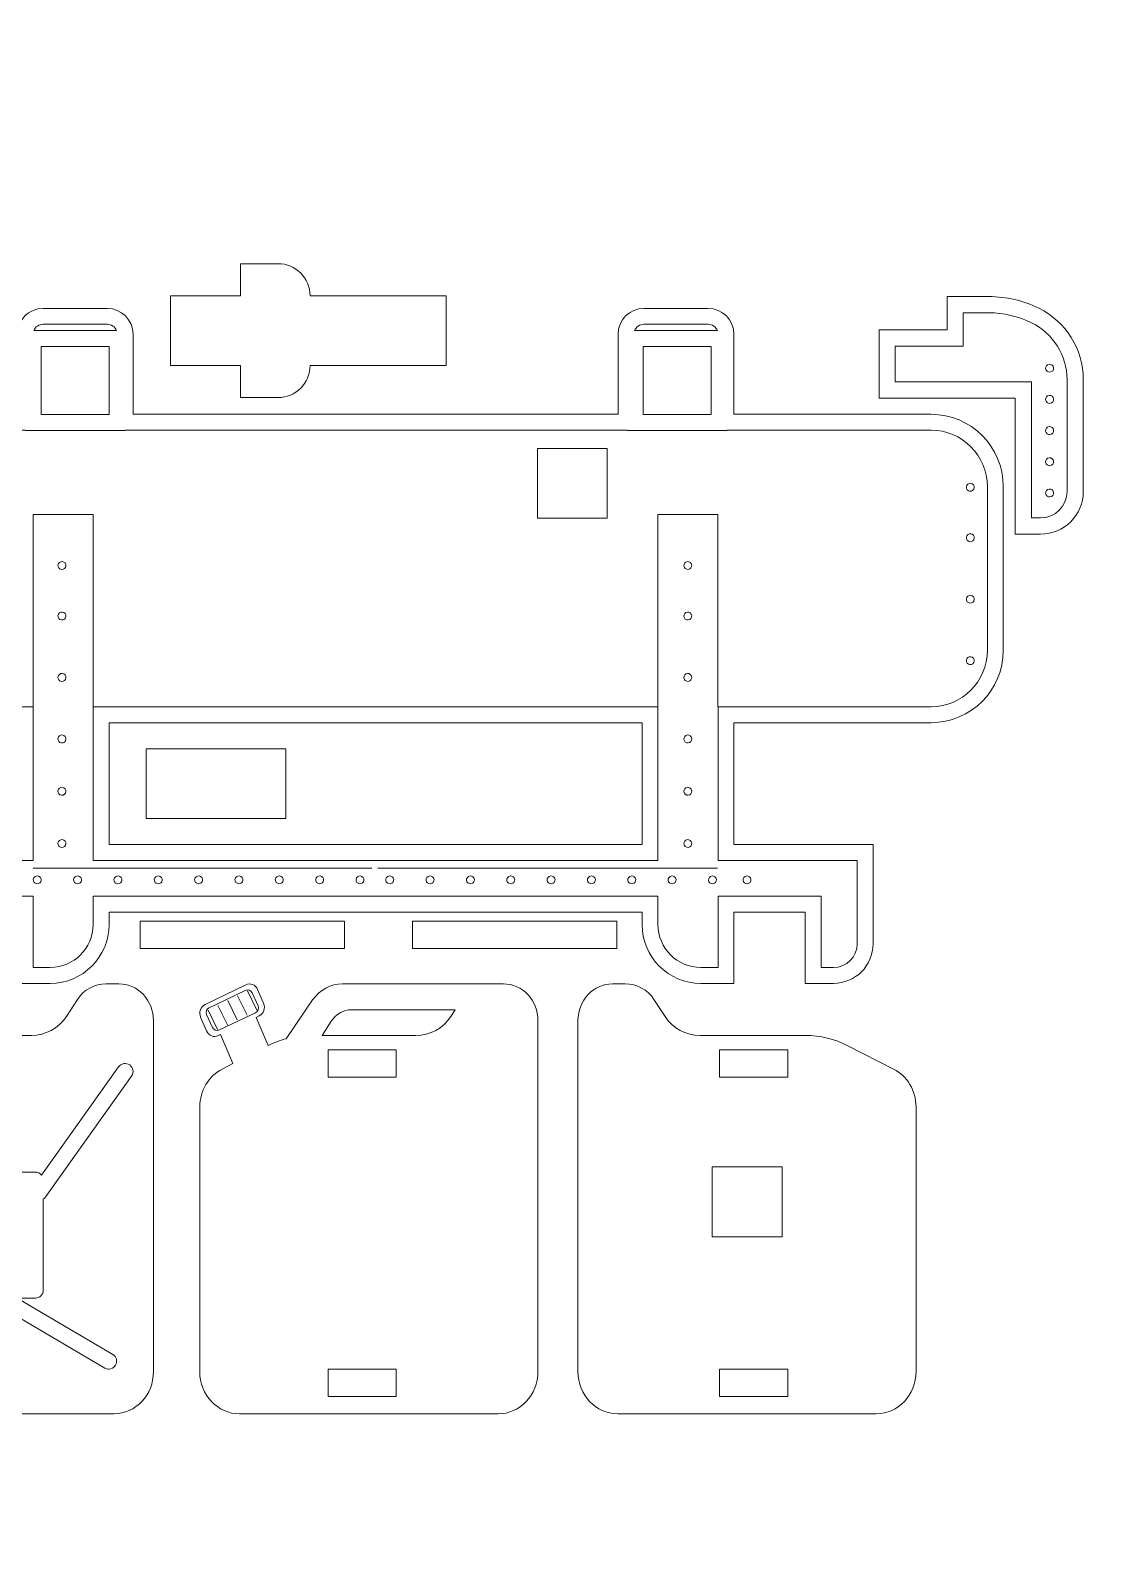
# Model space of a CAD drawing. Header units: centimetres. Extents: x -162 to 162, y -134 to 134.
# Drawn here: x 98.16 to 110.32, y -69.36 to -52.44 of the extents above; entities that cross this region are included whole.
import ezdxf

# ---------------------------------------------------------------- set-up
doc = ezdxf.new("R2010")
doc.units = ezdxf.units.CM
doc.header["$MEASUREMENT"] = 0
doc.layers.add('Capa 1', color=7, linetype='Continuous')
doc.layers.add('GUIDE', color=7, linetype='Continuous')

msp = doc.modelspace()

# ---------------------------------------------------------------- linework, layer by layer
at = {"layer": 'Capa 1', "lineweight": 9}
for points, knots in [([(102.06332, -55.41422), (102.06332, -55.41422), (102.04867, -55.41422), (102.04867, -55.41422), (102.04867, -55.41422), (101.29436, -55.41422), (101.29436, -55.41422), (101.29436, -55.21571), (101.13344, -55.05479), (100.93494, -55.05479), (100.93494, -55.05479), (100.51408, -55.05479), (100.51408, -55.05479), (100.51408, -55.05479), (100.51408, -55.41422), (100.51408, -55.41422), (100.51408, -55.41422), (99.73379, -55.41422), (99.73379, -55.41422), (99.73379, -55.41422), (99.73379, -56.1945), (99.73379, -56.1945), (99.73379, -56.1945), (100.51408, -56.1945), (100.51408, -56.1945), (100.51408, -56.1945), (100.51408, -56.55393), (100.51408, -56.55393), (100.51408, -56.55393), (100.93494, -56.55393), (100.93494, -56.55393), (101.13344, -56.55393), (101.29436, -56.39301), (101.29436, -56.1945), (101.29436, -56.1945), (102.04867, -56.1945), (102.04867, -56.1945), (102.04867, -56.1945), (102.06332, -56.1945), (102.06332, -56.1945), (102.06332, -56.1945), (102.81763, -56.1945), (102.81763, -56.1945), (102.81763, -56.1945), (102.81763, -55.41422), (102.81763, -55.41422), (102.81763, -55.41422), (102.06332, -55.41422), (102.06332, -55.41422)], [0, 0, 0, 0, 0.0625, 0.0625, 0.0625, 0.125, 0.125, 0.125, 0.1875, 0.1875, 0.1875, 0.25, 0.25, 0.25, 0.3125, 0.3125, 0.3125, 0.375, 0.375, 0.375, 0.4375, 0.4375, 0.4375, 0.5, 0.5, 0.5, 0.5625, 0.5625, 0.5625, 0.625, 0.625, 0.625, 0.6875, 0.6875, 0.6875, 0.75, 0.75, 0.75, 0.8125, 0.8125, 0.8125, 0.875, 0.875, 0.875, 0.9375, 0.9375, 0.9375, 1, 1, 1, 1]), ([(108.88887, -55.42339), (108.88887, -55.42339), (108.4208, -55.42339), (108.4208, -55.42339), (108.4208, -55.42339), (108.4208, -55.79682), (108.4208, -55.79682), (108.4208, -55.79682), (107.65915, -55.79682), (107.65915, -55.79682), (107.65915, -55.79682), (107.65915, -56.55847), (107.65915, -56.55847), (107.65915, -56.55847), (108.4208, -56.55847), (108.4208, -56.55847), (108.4208, -56.55847), (109.18245, -56.55847), (109.18245, -56.55847), (109.18245, -56.55847), (109.18245, -57.32012), (109.18245, -57.32012), (109.18245, -57.32012), (109.18245, -58.08176), (109.18245, -58.08176), (109.18245, -58.08176), (109.46699, -58.08176), (109.46699, -58.08176), (109.73049, -58.08176), (109.9441, -57.86816), (109.9441, -57.60465), (109.9441, -57.60465), (109.9441, -57.32012), (109.9441, -57.32012), (109.9441, -57.32012), (109.9441, -56.55847), (109.9441, -56.55847), (109.9441, -56.55847), (109.9441, -56.35151), (109.9441, -56.35151), (109.9441, -56.012), (109.75089, -55.70209), (109.44605, -55.55264), (109.44605, -55.55264), (109.44605, -55.55264), (109.44605, -55.55264), (109.27262, -55.4676), (109.08202, -55.42339), (108.88887, -55.42339)], [0, 0, 0, 0, 0.0625, 0.0625, 0.0625, 0.125, 0.125, 0.125, 0.1875, 0.1875, 0.1875, 0.25, 0.25, 0.25, 0.3125, 0.3125, 0.3125, 0.375, 0.375, 0.375, 0.4375, 0.4375, 0.4375, 0.5, 0.5, 0.5, 0.5625, 0.5625, 0.5625, 0.625, 0.625, 0.625, 0.6875, 0.6875, 0.6875, 0.75, 0.75, 0.75, 0.8125, 0.8125, 0.8125, 0.875, 0.875, 0.875, 0.9375, 0.9375, 0.9375, 1, 1, 1, 1]), ([(109.0495, -59.38241), (109.0495, -59.38241), (109.0495, -57.54877), (109.0495, -57.54877), (109.0495, -57.10223), (108.68751, -56.74024), (108.24097, -56.74024), (108.24097, -56.74024), (106.03606, -56.74024), (106.03606, -56.74024), (106.03606, -56.74024), (106.03606, -55.84506), (106.03606, -55.84506), (106.03606, -55.68474), (105.90609, -55.55476), (105.74576, -55.55476), (105.74576, -55.55476), (105.02979, -55.55476), (105.02979, -55.55476), (104.86945, -55.55476), (104.73947, -55.68475), (104.73947, -55.84509), (104.73947, -55.84509), (104.73947, -56.74024), (104.73947, -56.74024), (104.73947, -56.74024), (99.31385, -56.74024), (99.31385, -56.74024), (99.31385, -56.74024), (99.31385, -55.84506), (99.31385, -55.84506), (99.31385, -55.68474), (99.18388, -55.55476), (99.02355, -55.55476), (99.02355, -55.55476), (98.30758, -55.55476), (98.30758, -55.55476), (98.14808, -55.55476), (98.01816, -55.68467), (98.01816, -55.84506), (98.01816, -55.84506), (98.01816, -56.74024), (98.01816, -56.74024), (98.01816, -56.74024), (95.76396, -56.74024), (95.76396, -56.74024), (95.31743, -56.74024), (94.95544, -57.10223), (94.95544, -57.54877), (94.95544, -57.54877), (94.95544, -59.38241), (94.95544, -59.38241), (94.95544, -59.82894), (95.31743, -60.19093), (95.76396, -60.19093), (95.76396, -60.19093), (98.01816, -60.19093), (98.01816, -60.19093), (98.01816, -60.19093), (98.01816, -61.55383), (98.01816, -61.55383), (98.01816, -61.55383), (96.46171, -61.55383), (96.46171, -61.55383), (96.46171, -61.55383), (96.46171, -62.66592), (96.46171, -62.66592), (96.46171, -62.91035), (96.65985, -63.1085), (96.90428, -63.1085), (96.90428, -63.1085), (97.21977, -63.1085), (97.21977, -63.1085), (97.21977, -63.1085), (97.21977, -62.31189), (97.21977, -62.31189), (97.21977, -62.31189), (98.01816, -62.31189), (98.01816, -62.31189), (98.01816, -62.31189), (98.01816, -63.1085), (98.01816, -63.1085), (98.01816, -63.1085), (98.38708, -63.1085), (98.38708, -63.1085), (98.75046, -63.1085), (99.04504, -62.81392), (99.04504, -62.45055), (99.04504, -62.45055), (99.04504, -62.31189), (99.04504, -62.31189), (99.04504, -62.31189), (105.00829, -62.31189), (105.00829, -62.31189), (105.00829, -62.31189), (105.00829, -62.45055), (105.00829, -62.45055), (105.00829, -62.81392), (105.30286, -63.1085), (105.66624, -63.1085), (105.66624, -63.1085), (106.03606, -63.1085), (106.03606, -63.1085), (106.03606, -63.1085), (106.03606, -62.31189), (106.03606, -62.31189), (106.03606, -62.31189), (106.83355, -62.31189), (106.83355, -62.31189), (106.83355, -62.31189), (106.83355, -63.1085), (106.83355, -63.1085), (106.83355, -63.1085), (107.14994, -63.1085), (107.14994, -63.1085), (107.39437, -63.1085), (107.59251, -62.91035), (107.59251, -62.66592), (107.59251, -62.66592), (107.59251, -61.55383), (107.59251, -61.55383), (107.59251, -61.55383), (106.03606, -61.55383), (106.03606, -61.55383), (106.03606, -61.55383), (106.03606, -60.19093), (106.03606, -60.19093), (106.03606, -60.19093), (108.24097, -60.19093), (108.24097, -60.19093), (108.68751, -60.19093), (109.0495, -59.82894), (109.0495, -59.38241)], [0, 0, 0, 0, 0.02272727, 0.02272727, 0.02272727, 0.04545455, 0.04545455, 0.04545455, 0.06818182, 0.06818182, 0.06818182, 0.09090909, 0.09090909, 0.09090909, 0.11363636, 0.11363636, 0.11363636, 0.13636364, 0.13636364, 0.13636364, 0.15909091, 0.15909091, 0.15909091, 0.18181818, 0.18181818, 0.18181818, 0.20454545, 0.20454545, 0.20454545, 0.22727273, 0.22727273, 0.22727273, 0.25, 0.25, 0.25, 0.27272727, 0.27272727, 0.27272727, 0.29545455, 0.29545455, 0.29545455, 0.31818182, 0.31818182, 0.31818182, 0.34090909, 0.34090909, 0.34090909, 0.36363636, 0.36363636, 0.36363636, 0.38636364, 0.38636364, 0.38636364, 0.40909091, 0.40909091, 0.40909091, 0.43181818, 0.43181818, 0.43181818, 0.45454545, 0.45454545, 0.45454545, 0.47727273, 0.47727273, 0.47727273, 0.5, 0.5, 0.5, 0.52272727, 0.52272727, 0.52272727, 0.54545455, 0.54545455, 0.54545455, 0.56818182, 0.56818182, 0.56818182, 0.59090909, 0.59090909, 0.59090909, 0.61363636, 0.61363636, 0.61363636, 0.63636364, 0.63636364, 0.63636364, 0.65909091, 0.65909091, 0.65909091, 0.68181818, 0.68181818, 0.68181818, 0.70454545, 0.70454545, 0.70454545, 0.72727273, 0.72727273, 0.72727273, 0.75, 0.75, 0.75, 0.77272727, 0.77272727, 0.77272727, 0.79545455, 0.79545455, 0.79545455, 0.81818182, 0.81818182, 0.81818182, 0.84090909, 0.84090909, 0.84090909, 0.86363636, 0.86363636, 0.86363636, 0.88636364, 0.88636364, 0.88636364, 0.90909091, 0.90909091, 0.90909091, 0.93181818, 0.93181818, 0.93181818, 0.95454545, 0.95454545, 0.95454545, 0.97727273, 0.97727273, 0.97727273, 1, 1, 1, 1]), ([(99.04683, -56.74383), (99.04683, -56.74383), (98.28518, -56.74383), (98.28518, -56.74383), (98.28518, -56.74383), (98.28518, -55.98218), (98.28518, -55.98218), (98.28518, -55.98218), (99.04683, -55.98218), (99.04683, -55.98218), (99.04683, -55.98218), (99.04683, -56.74383), (99.04683, -56.74383)], [0, 0, 0, 0, 0.25, 0.25, 0.25, 0.5, 0.5, 0.5, 0.75, 0.75, 0.75, 1, 1, 1, 1]), ([(105.78248, -56.74383), (105.78248, -56.74383), (105.02083, -56.74383), (105.02083, -56.74383), (105.02083, -56.74383), (105.02083, -55.98218), (105.02083, -55.98218), (105.02083, -55.98218), (105.78248, -55.98218), (105.78248, -55.98218), (105.78248, -55.98218), (105.78248, -56.74383), (105.78248, -56.74383)], [0, 0, 0, 0, 0.25, 0.25, 0.25, 0.5, 0.5, 0.5, 0.75, 0.75, 0.75, 1, 1, 1, 1]), ([(104.619, -57.90186), (104.619, -57.90186), (103.83871, -57.90186), (103.83871, -57.90186), (103.83871, -57.90186), (103.83871, -57.12159), (103.83871, -57.12159), (103.83871, -57.12159), (104.619, -57.12159), (104.619, -57.12159), (104.619, -57.12159), (104.619, -57.90186), (104.619, -57.90186)], [0, 0, 0, 0, 0.25, 0.25, 0.25, 0.5, 0.5, 0.5, 0.75, 0.75, 0.75, 1, 1, 1, 1]), ([(105.00829, -61.55383), (105.00829, -61.55383), (99.04504, -61.55383), (99.04504, -61.55383), (99.04504, -61.55383), (99.04504, -60.19093), (99.04504, -60.19093), (99.04504, -60.19093), (105.00829, -60.19093), (105.00829, -60.19093), (105.00829, -60.19093), (105.00829, -61.55383), (105.00829, -61.55383)], [0, 0, 0, 0, 0.25, 0.25, 0.25, 0.5, 0.5, 0.5, 0.75, 0.75, 0.75, 1, 1, 1, 1]), ([(100.2408, -60.48225), (100.2408, -60.48225), (99.46052, -60.48225), (99.46052, -60.48225), (99.46052, -60.48225), (99.46052, -61.26249), (99.46052, -61.26249), (99.46052, -61.26249), (100.2408, -61.26249), (100.2408, -61.26249), (100.2408, -61.26249), (101.02109, -61.26249), (101.02109, -61.26249), (101.02109, -61.26249), (101.02109, -60.48225), (101.02109, -60.48225), (101.02109, -60.48225), (100.2408, -60.48225), (100.2408, -60.48225)], [0, 0, 0, 0, 0.16666667, 0.16666667, 0.16666667, 0.33333333, 0.33333333, 0.33333333, 0.5, 0.5, 0.5, 0.66666667, 0.66666667, 0.66666667, 0.83333333, 0.83333333, 0.83333333, 1, 1, 1, 1]), ([(101.67894, -62.71734), (101.67894, -62.71734), (99.39294, -62.71734), (99.39294, -62.71734), (99.39294, -62.71734), (99.39294, -62.41292), (99.39294, -62.41292), (99.39294, -62.41292), (101.67894, -62.41292), (101.67894, -62.41292), (101.67894, -62.41292), (101.67894, -62.71734), (101.67894, -62.71734)], [0, 0, 0, 0, 0.25, 0.25, 0.25, 0.5, 0.5, 0.5, 0.75, 0.75, 0.75, 1, 1, 1, 1]), ([(104.72697, -62.71734), (104.72697, -62.71734), (102.44097, -62.71734), (102.44097, -62.71734), (102.44097, -62.71734), (102.44097, -62.41292), (102.44097, -62.41292), (102.44097, -62.41292), (104.72697, -62.41292), (104.72697, -62.41292), (104.72697, -62.41292), (104.72697, -62.71734), (104.72697, -62.71734)], [0, 0, 0, 0, 0.25, 0.25, 0.25, 0.5, 0.5, 0.5, 0.75, 0.75, 0.75, 1, 1, 1, 1]), ([(99.15628, -63.11383), (99.15628, -63.11383), (99.0131, -63.11383), (99.0131, -63.11383), (98.88348, -63.11383), (98.76264, -63.17937), (98.69198, -63.28805), (98.69198, -63.28805), (98.56792, -63.47886), (98.56792, -63.47886), (98.48181, -63.6113), (98.33456, -63.69119), (98.17659, -63.69119), (98.17659, -63.69119), (96.99753, -63.69119), (96.99753, -63.69119), (96.83291, -63.69119), (96.67039, -63.73048), (96.52193, -63.80617), (96.52193, -63.80617), (96.0109, -64.06672), (96.0109, -64.06672), (95.85774, -64.14482), (95.76027, -64.30959), (95.76027, -64.49038), (95.76027, -64.49038), (95.76027, -67.45187), (95.76027, -67.45187), (95.76027, -67.71325), (95.95928, -67.92514), (96.20478, -67.92514), (96.20478, -67.92514), (99.09769, -67.92514), (99.09769, -67.92514), (99.34318, -67.92514), (99.54219, -67.71325), (99.54219, -67.45187), (99.54219, -67.45187), (99.54219, -63.52471), (99.54219, -63.52471), (99.54219, -63.29777), (99.36941, -63.11383), (99.15628, -63.11383)], [0, 0, 0, 0, 0.07142857, 0.07142857, 0.07142857, 0.14285714, 0.14285714, 0.14285714, 0.21428571, 0.21428571, 0.21428571, 0.28571429, 0.28571429, 0.28571429, 0.35714286, 0.35714286, 0.35714286, 0.42857143, 0.42857143, 0.42857143, 0.5, 0.5, 0.5, 0.57142857, 0.57142857, 0.57142857, 0.64285714, 0.64285714, 0.64285714, 0.71428571, 0.71428571, 0.71428571, 0.78571429, 0.78571429, 0.78571429, 0.85714286, 0.85714286, 0.85714286, 0.92857143, 0.92857143, 0.92857143, 1, 1, 1, 1]), ([(100.06027, -64.49091), (100.06027, -64.49091), (100.06027, -67.45164), (100.06027, -67.45164), (100.06027, -67.71223), (100.26052, -67.92541), (100.50525, -67.92541), (100.50525, -67.92541), (103.39826, -67.92541), (103.39826, -67.92541), (103.643, -67.92541), (103.84324, -67.71223), (103.84324, -67.45164), (103.84324, -67.45164), (103.84324, -63.52435), (103.84324, -63.52435), (103.84324, -63.29829), (103.6695, -63.11329), (103.45716, -63.11329), (103.45716, -63.11329), (101.65747, -63.11329), (101.65747, -63.11329), (101.52532, -63.11329), (101.4011, -63.18041), (101.32307, -63.29394), (101.32307, -63.29394), (101.02553, -63.727), (101.02553, -63.727), (100.95648, -63.74572), (100.88884, -63.7717), (100.82513, -63.80473), (100.82513, -63.80473), (100.68971, -63.48834), (100.68971, -63.48834), (100.68971, -63.48834), (100.72449, -63.47147), (100.72449, -63.47147), (100.77431, -63.44727), (100.79648, -63.38413), (100.77379, -63.3311), (100.77379, -63.3311), (100.70734, -63.17579), (100.70734, -63.17579), (100.68463, -63.12276), (100.62533, -63.09912), (100.57551, -63.12333), (100.57551, -63.12333), (100.11903, -63.34477), (100.11903, -63.34477), (100.06922, -63.3689), (100.04703, -63.4321), (100.06973, -63.48513), (100.06973, -63.48513), (100.13619, -63.64038), (100.13619, -63.64038), (100.15887, -63.69341), (100.21821, -63.71704), (100.26801, -63.69291), (100.26801, -63.69291), (100.2919, -63.68131), (100.2919, -63.68131), (100.2919, -63.68131), (100.43068, -64.0056), (100.43068, -64.0056), (100.43068, -64.0056), (100.31082, -64.06667), (100.31082, -64.06667), (100.15885, -64.1454), (100.06027, -64.31011), (100.06027, -64.49091)], [0, 0, 0, 0, 0.04347826, 0.04347826, 0.04347826, 0.08695652, 0.08695652, 0.08695652, 0.13043478, 0.13043478, 0.13043478, 0.17391304, 0.17391304, 0.17391304, 0.2173913, 0.2173913, 0.2173913, 0.26086957, 0.26086957, 0.26086957, 0.30434783, 0.30434783, 0.30434783, 0.34782609, 0.34782609, 0.34782609, 0.39130435, 0.39130435, 0.39130435, 0.43478261, 0.43478261, 0.43478261, 0.47826087, 0.47826087, 0.47826087, 0.52173913, 0.52173913, 0.52173913, 0.56521739, 0.56521739, 0.56521739, 0.60869565, 0.60869565, 0.60869565, 0.65217391, 0.65217391, 0.65217391, 0.69565217, 0.69565217, 0.69565217, 0.73913043, 0.73913043, 0.73913043, 0.7826087, 0.7826087, 0.7826087, 0.82608696, 0.82608696, 0.82608696, 0.86956522, 0.86956522, 0.86956522, 0.91304348, 0.91304348, 0.91304348, 0.95652174, 0.95652174, 0.95652174, 1, 1, 1, 1]), ([(104.29139, -63.52472), (104.29139, -63.52472), (104.29139, -67.45185), (104.29139, -67.45185), (104.29139, -67.71323), (104.4904, -67.92512), (104.73589, -67.92512), (104.73589, -67.92512), (107.6288, -67.92512), (107.6288, -67.92512), (107.87429, -67.92512), (108.07331, -67.71323), (108.07331, -67.45185), (108.07331, -67.45185), (108.07331, -64.49038), (108.07331, -64.49038), (108.07331, -64.30958), (107.97584, -64.14482), (107.82268, -64.06673), (107.82268, -64.06673), (107.31165, -63.80617), (107.31165, -63.80617), (107.16318, -63.73047), (107.00066, -63.69118), (106.83605, -63.69118), (106.83605, -63.69118), (105.65699, -63.69118), (105.65699, -63.69118), (105.49902, -63.69118), (105.35177, -63.61128), (105.26565, -63.47885), (105.26565, -63.47885), (105.1416, -63.28806), (105.1416, -63.28806), (105.07093, -63.17938), (104.9501, -63.11382), (104.82048, -63.11382), (104.82048, -63.11382), (104.6773, -63.11382), (104.6773, -63.11382), (104.46417, -63.11382), (104.29139, -63.29779), (104.29139, -63.52472)], [0, 0, 0, 0, 0.07142857, 0.07142857, 0.07142857, 0.14285714, 0.14285714, 0.14285714, 0.21428571, 0.21428571, 0.21428571, 0.28571429, 0.28571429, 0.28571429, 0.35714286, 0.35714286, 0.35714286, 0.42857143, 0.42857143, 0.42857143, 0.5, 0.5, 0.5, 0.57142857, 0.57142857, 0.57142857, 0.64285714, 0.64285714, 0.64285714, 0.71428571, 0.71428571, 0.71428571, 0.78571429, 0.78571429, 0.78571429, 0.85714286, 0.85714286, 0.85714286, 0.92857143, 0.92857143, 0.92857143, 1, 1, 1, 1]), ([(101.43101, -63.6912), (101.43101, -63.6912), (101.53074, -63.5324), (101.53074, -63.5324), (101.58168, -63.45125), (101.66728, -63.40256), (101.75894, -63.40256), (101.75894, -63.40256), (102.91808, -63.40256), (102.91808, -63.40256), (102.91808, -63.40256), (102.86847, -63.47887), (102.86847, -63.47887), (102.78236, -63.6113), (102.63511, -63.6912), (102.47714, -63.6912), (102.47714, -63.6912), (101.43101, -63.6912), (101.43101, -63.6912)], [0, 0, 0, 0, 0.16666667, 0.16666667, 0.16666667, 0.33333333, 0.33333333, 0.33333333, 0.5, 0.5, 0.5, 0.66666667, 0.66666667, 0.66666667, 0.83333333, 0.83333333, 0.83333333, 1, 1, 1, 1]), ([(101.49627, -63.85266), (101.49627, -63.85266), (102.25827, -63.85266), (102.25827, -63.85266), (102.25827, -63.85266), (102.25827, -64.15708), (102.25827, -64.15708), (102.25827, -64.15708), (101.49627, -64.15708), (101.49627, -64.15708), (101.49627, -64.15708), (101.49627, -63.85266), (101.49627, -63.85266)], [0, 0, 0, 0, 0.25, 0.25, 0.25, 0.5, 0.5, 0.5, 0.75, 0.75, 0.75, 1, 1, 1, 1]), ([(106.63785, -63.85266), (106.63785, -63.85266), (105.87585, -63.85266), (105.87585, -63.85266), (105.87585, -63.85266), (105.87585, -64.15708), (105.87585, -64.15708), (105.87585, -64.15708), (106.63785, -64.15708), (106.63785, -64.15708), (106.63785, -64.15708), (106.63785, -63.85266), (106.63785, -63.85266)], [0, 0, 0, 0, 0.25, 0.25, 0.25, 0.5, 0.5, 0.5, 0.75, 0.75, 0.75, 1, 1, 1, 1]), ([(105.79424, -65.16229), (105.79424, -65.16229), (106.57453, -65.16229), (106.57453, -65.16229), (106.57453, -65.16229), (106.57453, -65.94255), (106.57453, -65.94255), (106.57453, -65.94255), (105.79424, -65.94255), (105.79424, -65.94255), (105.79424, -65.94255), (105.79424, -65.16229), (105.79424, -65.16229)], [0, 0, 0, 0, 0.25, 0.25, 0.25, 0.5, 0.5, 0.5, 0.75, 0.75, 0.75, 1, 1, 1, 1]), ([(101.49627, -67.42581), (101.49627, -67.42581), (102.25827, -67.42581), (102.25827, -67.42581), (102.25827, -67.42581), (102.25827, -67.73023), (102.25827, -67.73023), (102.25827, -67.73023), (101.49627, -67.73023), (101.49627, -67.73023), (101.49627, -67.73023), (101.49627, -67.42581), (101.49627, -67.42581)], [0, 0, 0, 0, 0.25, 0.25, 0.25, 0.5, 0.5, 0.5, 0.75, 0.75, 0.75, 1, 1, 1, 1]), ([(106.63785, -67.42581), (106.63785, -67.42581), (105.87585, -67.42581), (105.87585, -67.42581), (105.87585, -67.42581), (105.87585, -67.73023), (105.87585, -67.73023), (105.87585, -67.73023), (106.63785, -67.73023), (106.63785, -67.73023), (106.63785, -67.73023), (106.63785, -67.42581), (106.63785, -67.42581)], [0, 0, 0, 0, 0.25, 0.25, 0.25, 0.5, 0.5, 0.5, 0.75, 0.75, 0.75, 1, 1, 1, 1])]:
    msp.add_open_spline(points, degree=3, knots=knots, dxfattribs=at)
at = {"layer": 'Capa 1', "color": 4, "lineweight": 9}
for points, knots in [([(109.467, -57.90035), (109.63006, -57.90035), (109.76272, -57.76769), (109.76272, -57.60466), (109.76272, -57.60466), (109.76272, -56.3515), (109.76272, -56.3515), (109.76272, -56.08321), (109.60709, -55.83356), (109.36619, -55.71551), (109.21848, -55.64306), (109.05345, -55.60482), (108.88885, -55.60482), (108.88885, -55.60482), (108.60214, -55.60482), (108.60214, -55.60482), (108.60214, -55.60482), (108.60214, -55.9782), (108.60214, -55.9782), (108.60214, -55.9782), (107.84049, -55.9782), (107.84049, -55.9782), (107.84049, -55.9782), (107.84049, -56.37705), (107.84049, -56.37705), (107.84049, -56.37705), (109.36378, -56.37705), (109.36378, -56.37705), (109.36378, -56.37705), (109.36378, -57.90035), (109.36378, -57.90035), (109.36378, -57.90035), (109.467, -57.90035), (109.467, -57.90035)], [0, 0, 0, 0, 0.09090909, 0.09090909, 0.09090909, 0.18181818, 0.18181818, 0.18181818, 0.27272727, 0.27272727, 0.27272727, 0.36363636, 0.36363636, 0.36363636, 0.45454545, 0.45454545, 0.45454545, 0.54545455, 0.54545455, 0.54545455, 0.63636364, 0.63636364, 0.63636364, 0.72727273, 0.72727273, 0.72727273, 0.81818182, 0.81818182, 0.81818182, 0.90909091, 0.90909091, 0.90909091, 1, 1, 1, 1]), ([(98.2035, -55.80436), (98.21973, -55.76244), (98.26029, -55.7326), (98.30759, -55.7326), (98.30759, -55.7326), (99.02356, -55.7326), (99.02356, -55.7326), (99.07125, -55.7326), (99.11212, -55.76244), (99.12844, -55.80436), (99.12844, -55.80436), (98.2035, -55.80436), (98.2035, -55.80436)], [0, 0, 0, 0, 0.25, 0.25, 0.25, 0.5, 0.5, 0.5, 0.75, 0.75, 0.75, 1, 1, 1, 1]), ([(104.92488, -55.80436), (104.94125, -55.76244), (104.98211, -55.7326), (105.0298, -55.7326), (105.0298, -55.7326), (105.74577, -55.7326), (105.74577, -55.7326), (105.79346, -55.7326), (105.83433, -55.76244), (105.85065, -55.80436), (105.85065, -55.80436), (104.92488, -55.80436), (104.92488, -55.80436)], [0, 0, 0, 0, 0.25, 0.25, 0.25, 0.5, 0.5, 0.5, 0.75, 0.75, 0.75, 1, 1, 1, 1]), ([(109.56237, -56.17994), (109.53791, -56.18257), (109.52023, -56.20453), (109.52286, -56.22899), (109.5255, -56.2534), (109.54745, -56.27108), (109.5719, -56.26845), (109.59635, -56.26583), (109.61403, -56.24387), (109.6114, -56.21945), (109.60877, -56.19499), (109.58681, -56.17732), (109.56237, -56.17994)], [0, 0, 0, 0, 0.25, 0.25, 0.25, 0.5, 0.5, 0.5, 0.75, 0.75, 0.75, 1, 1, 1, 1]), ([(109.56237, -56.52911), (109.53791, -56.53174), (109.52023, -56.5537), (109.52286, -56.57816), (109.5255, -56.60257), (109.54745, -56.62025), (109.5719, -56.61762), (109.59635, -56.615), (109.61403, -56.59304), (109.6114, -56.56862), (109.60877, -56.54416), (109.58681, -56.52649), (109.56237, -56.52911)], [0, 0, 0, 0, 0.25, 0.25, 0.25, 0.5, 0.5, 0.5, 0.75, 0.75, 0.75, 1, 1, 1, 1]), ([(107.01136, -62.93071), (107.01136, -62.93071), (107.01136, -62.13406), (107.01136, -62.13406), (107.01136, -62.13406), (105.85826, -62.13406), (105.85826, -62.13406), (105.85826, -62.13406), (105.85826, -62.93071), (105.85826, -62.93071), (105.85826, -62.93071), (105.66623, -62.93071), (105.66623, -62.93071), (105.40148, -62.93071), (105.18609, -62.71536), (105.18609, -62.45057), (105.18609, -62.45057), (105.18609, -62.13406), (105.18609, -62.13406), (105.18609, -62.13406), (98.86723, -62.13406), (98.86723, -62.13406), (98.86723, -62.13406), (98.86723, -62.45057), (98.86723, -62.45057), (98.86723, -62.71536), (98.65184, -62.93071), (98.38709, -62.93071), (98.38709, -62.93071), (98.19598, -62.93071), (98.19598, -62.93071), (98.19598, -62.93071), (98.19598, -62.13406), (98.19598, -62.13406), (98.19598, -62.13406), (97.04196, -62.13406), (97.04196, -62.13406), (97.04196, -62.13406), (97.04196, -62.93071), (97.04196, -62.93071), (97.04196, -62.93071), (96.90427, -62.93071), (96.90427, -62.93071), (96.75826, -62.93071), (96.63952, -62.81197), (96.63952, -62.66592), (96.63952, -62.66592), (96.63952, -61.73163), (96.63952, -61.73163), (96.63952, -61.73163), (98.19598, -61.73163), (98.19598, -61.73163), (98.19598, -61.73163), (98.19598, -60.01311), (98.19598, -60.01311), (98.19598, -60.01311), (95.76398, -60.01311), (95.76398, -60.01311), (95.41619, -60.01311), (95.13324, -59.7302), (95.13324, -59.38237), (95.13324, -59.38237), (95.13324, -57.54878), (95.13324, -57.54878), (95.13324, -57.20095), (95.41619, -56.91804), (95.76398, -56.91804), (95.76398, -56.91804), (98.10738, -56.91804), (98.10738, -56.91804), (98.10738, -56.91804), (98.10738, -56.92163), (98.10738, -56.92163), (98.10738, -56.92163), (99.22465, -56.92163), (99.22465, -56.92163), (99.22465, -56.92163), (99.22465, -56.91804), (99.22465, -56.91804), (99.22465, -56.91804), (104.84302, -56.91804), (104.84302, -56.91804), (104.84302, -56.91804), (104.84302, -56.92163), (104.84302, -56.92163), (104.84302, -56.92163), (105.96029, -56.92163), (105.96029, -56.92163), (105.96029, -56.92163), (105.96029, -56.91804), (105.96029, -56.91804), (105.96029, -56.91804), (108.24099, -56.91804), (108.24099, -56.91804), (108.58878, -56.91804), (108.87168, -57.20095), (108.87168, -57.54878), (108.87168, -57.54878), (108.87168, -59.38237), (108.87168, -59.38237), (108.87168, -59.7302), (108.58878, -60.01311), (108.24099, -60.01311), (108.24099, -60.01311), (105.85826, -60.01311), (105.85826, -60.01311), (105.85826, -60.01311), (105.85826, -61.73163), (105.85826, -61.73163), (105.85826, -61.73163), (107.41472, -61.73163), (107.41472, -61.73163), (107.41472, -61.73163), (107.41472, -62.66592), (107.41472, -62.66592), (107.41472, -62.81197), (107.29593, -62.93071), (107.14993, -62.93071), (107.14993, -62.93071), (107.01136, -62.93071), (107.01136, -62.93071)], [0, 0, 0, 0, 0.025, 0.025, 0.025, 0.05, 0.05, 0.05, 0.075, 0.075, 0.075, 0.1, 0.1, 0.1, 0.125, 0.125, 0.125, 0.15, 0.15, 0.15, 0.175, 0.175, 0.175, 0.2, 0.2, 0.2, 0.225, 0.225, 0.225, 0.25, 0.25, 0.25, 0.275, 0.275, 0.275, 0.3, 0.3, 0.3, 0.325, 0.325, 0.325, 0.35, 0.35, 0.35, 0.375, 0.375, 0.375, 0.4, 0.4, 0.4, 0.425, 0.425, 0.425, 0.45, 0.45, 0.45, 0.475, 0.475, 0.475, 0.5, 0.5, 0.5, 0.525, 0.525, 0.525, 0.55, 0.55, 0.55, 0.575, 0.575, 0.575, 0.6, 0.6, 0.6, 0.625, 0.625, 0.625, 0.65, 0.65, 0.65, 0.675, 0.675, 0.675, 0.7, 0.7, 0.7, 0.725, 0.725, 0.725, 0.75, 0.75, 0.75, 0.775, 0.775, 0.775, 0.8, 0.8, 0.8, 0.825, 0.825, 0.825, 0.85, 0.85, 0.85, 0.875, 0.875, 0.875, 0.9, 0.9, 0.9, 0.925, 0.925, 0.925, 0.95, 0.95, 0.95, 0.975, 0.975, 0.975, 1, 1, 1, 1]), ([(109.56237, -56.87828), (109.53791, -56.88091), (109.52023, -56.90287), (109.52286, -56.92733), (109.5255, -56.95174), (109.54745, -56.96942), (109.5719, -56.96679), (109.59635, -56.96417), (109.61403, -56.94221), (109.6114, -56.91779), (109.60877, -56.89333), (109.58681, -56.87566), (109.56237, -56.87828)], [0, 0, 0, 0, 0.25, 0.25, 0.25, 0.5, 0.5, 0.5, 0.75, 0.75, 0.75, 1, 1, 1, 1]), ([(109.56237, -57.22745), (109.53791, -57.23008), (109.52023, -57.25204), (109.52286, -57.2765), (109.5255, -57.30091), (109.54745, -57.31859), (109.5719, -57.31596), (109.59635, -57.31334), (109.61403, -57.29138), (109.6114, -57.26696), (109.60877, -57.2425), (109.58681, -57.22483), (109.56237, -57.22745)], [0, 0, 0, 0, 0.25, 0.25, 0.25, 0.5, 0.5, 0.5, 0.75, 0.75, 0.75, 1, 1, 1, 1]), ([(108.67545, -57.60054), (108.651, -57.59791), (108.63332, -57.57595), (108.63595, -57.55149), (108.63858, -57.52703), (108.66054, -57.50936), (108.68499, -57.51198), (108.70944, -57.51461), (108.72712, -57.53657), (108.72449, -57.56103), (108.72185, -57.58549), (108.6999, -57.60316), (108.67545, -57.60054)], [0, 0, 0, 0, 0.25, 0.25, 0.25, 0.5, 0.5, 0.5, 0.75, 0.75, 0.75, 1, 1, 1, 1]), ([(109.56237, -57.57662), (109.53791, -57.57925), (109.52023, -57.60121), (109.52286, -57.62567), (109.5255, -57.65008), (109.54745, -57.66776), (109.5719, -57.66513), (109.59635, -57.66251), (109.61403, -57.64054), (109.6114, -57.61613), (109.60877, -57.59167), (109.58681, -57.574), (109.56237, -57.57662)], [0, 0, 0, 0, 0.25, 0.25, 0.25, 0.5, 0.5, 0.5, 0.75, 0.75, 0.75, 1, 1, 1, 1]), ([(98.86723, -60.01311), (98.86723, -60.01311), (98.86723, -57.86035), (98.86723, -57.86035), (98.86723, -57.86035), (98.19598, -57.86035), (98.19598, -57.86035), (98.19598, -57.86035), (98.19598, -60.01311), (98.19598, -60.01311)], [0, 0, 0, 0, 0.33333333, 0.33333333, 0.33333333, 0.66666667, 0.66666667, 0.66666667, 1, 1, 1, 1]), ([(105.85573, -60.01311), (105.85573, -60.01311), (105.85573, -57.86035), (105.85573, -57.86035), (105.85573, -57.86035), (105.18447, -57.86035), (105.18447, -57.86035), (105.18447, -57.86035), (105.18447, -60.01311), (105.18447, -60.01311)], [0, 0, 0, 0, 0.33333333, 0.33333333, 0.33333333, 0.66666667, 0.66666667, 0.66666667, 1, 1, 1, 1]), ([(108.68499, -58.07714), (108.70944, -58.07976), (108.72712, -58.10173), (108.72449, -58.12618), (108.72185, -58.1506), (108.6999, -58.16827), (108.67545, -58.16565), (108.651, -58.16302), (108.63332, -58.14106), (108.63595, -58.11665), (108.63858, -58.09219), (108.66054, -58.07451), (108.68499, -58.07714)], [0, 0, 0, 0, 0.25, 0.25, 0.25, 0.5, 0.5, 0.5, 0.75, 0.75, 0.75, 1, 1, 1, 1]), ([(98.51299, -58.47643), (98.48854, -58.4738), (98.47085, -58.45184), (98.47349, -58.42738), (98.47612, -58.40292), (98.49807, -58.38525), (98.52252, -58.38787), (98.54697, -58.3905), (98.56466, -58.41246), (98.56202, -58.43692), (98.55939, -58.46138), (98.53744, -58.47905), (98.51299, -58.47643)], [0, 0, 0, 0, 0.25, 0.25, 0.25, 0.5, 0.5, 0.5, 0.75, 0.75, 0.75, 1, 1, 1, 1]), ([(105.52487, -58.47643), (105.54932, -58.4738), (105.567, -58.45184), (105.56437, -58.42738), (105.56174, -58.40292), (105.53978, -58.38525), (105.51533, -58.38787), (105.49088, -58.3905), (105.4732, -58.41246), (105.47583, -58.43692), (105.47847, -58.46138), (105.50042, -58.47905), (105.52487, -58.47643)], [0, 0, 0, 0, 0.25, 0.25, 0.25, 0.5, 0.5, 0.5, 0.75, 0.75, 0.75, 1, 1, 1, 1]), ([(108.68499, -58.76484), (108.70944, -58.76751), (108.72712, -58.78943), (108.72449, -58.81389), (108.72185, -58.83835), (108.6999, -58.85602), (108.67545, -58.8534), (108.651, -58.85077), (108.63332, -58.82881), (108.63595, -58.80435), (108.63858, -58.77989), (108.66054, -58.76222), (108.68499, -58.76484)], [0, 0, 0, 0, 0.25, 0.25, 0.25, 0.5, 0.5, 0.5, 0.75, 0.75, 0.75, 1, 1, 1, 1]), ([(98.52252, -58.95303), (98.54697, -58.95565), (98.56466, -58.97762), (98.56202, -59.00207), (98.55939, -59.02649), (98.53744, -59.04416), (98.51299, -59.04154), (98.48854, -59.03891), (98.47085, -59.01695), (98.47349, -58.99253), (98.47612, -58.96808), (98.49807, -58.9504), (98.52252, -58.95303)], [0, 0, 0, 0, 0.25, 0.25, 0.25, 0.5, 0.5, 0.5, 0.75, 0.75, 0.75, 1, 1, 1, 1]), ([(105.51533, -58.95303), (105.49088, -58.95565), (105.4732, -58.97762), (105.47583, -59.00207), (105.47847, -59.02649), (105.50042, -59.04416), (105.52487, -59.04154), (105.54932, -59.03891), (105.567, -59.01695), (105.56437, -58.99253), (105.56174, -58.96808), (105.53978, -58.9504), (105.51533, -58.95303)], [0, 0, 0, 0, 0.25, 0.25, 0.25, 0.5, 0.5, 0.5, 0.75, 0.75, 0.75, 1, 1, 1, 1]), ([(108.68499, -59.45259), (108.70944, -59.45522), (108.72712, -59.47718), (108.72449, -59.50164), (108.72185, -59.5261), (108.6999, -59.54377), (108.67545, -59.54115), (108.651, -59.53852), (108.63332, -59.51656), (108.63595, -59.4921), (108.63858, -59.46764), (108.66054, -59.44997), (108.68499, -59.45259)], [0, 0, 0, 0, 0.25, 0.25, 0.25, 0.5, 0.5, 0.5, 0.75, 0.75, 0.75, 1, 1, 1, 1]), ([(98.52252, -59.64073), (98.54697, -59.6434), (98.56466, -59.66532), (98.56202, -59.68978), (98.55939, -59.71424), (98.53744, -59.73191), (98.51299, -59.72929), (98.48854, -59.72666), (98.47085, -59.7047), (98.47349, -59.68024), (98.47612, -59.65578), (98.49807, -59.63811), (98.52252, -59.64073)], [0, 0, 0, 0, 0.25, 0.25, 0.25, 0.5, 0.5, 0.5, 0.75, 0.75, 0.75, 1, 1, 1, 1]), ([(105.51533, -59.64073), (105.49088, -59.6434), (105.4732, -59.66532), (105.47583, -59.68978), (105.47847, -59.71424), (105.50042, -59.73191), (105.52487, -59.72929), (105.54932, -59.72666), (105.567, -59.7047), (105.56437, -59.68024), (105.56174, -59.65578), (105.53978, -59.63811), (105.51533, -59.64073)], [0, 0, 0, 0, 0.25, 0.25, 0.25, 0.5, 0.5, 0.5, 0.75, 0.75, 0.75, 1, 1, 1, 1]), ([(98.86723, -61.73163), (98.86723, -61.73163), (105.18609, -61.73163), (105.18609, -61.73163), (105.18609, -61.73163), (105.18609, -60.01311), (105.18609, -60.01311), (105.18609, -60.01311), (98.86723, -60.01311), (98.86723, -60.01311), (98.86723, -60.01311), (98.86723, -61.73163), (98.86723, -61.73163)], [0, 0, 0, 0, 0.25, 0.25, 0.25, 0.5, 0.5, 0.5, 0.75, 0.75, 0.75, 1, 1, 1, 1]), ([(98.52252, -60.32848), (98.54697, -60.33111), (98.56466, -60.35307), (98.56202, -60.37753), (98.55939, -60.40198), (98.53744, -60.41966), (98.51299, -60.41704), (98.48854, -60.41441), (98.47085, -60.39245), (98.47349, -60.36799), (98.47612, -60.34353), (98.49807, -60.32585), (98.52252, -60.32848)], [0, 0, 0, 0, 0.25, 0.25, 0.25, 0.5, 0.5, 0.5, 0.75, 0.75, 0.75, 1, 1, 1, 1]), ([(105.51533, -60.32848), (105.49088, -60.33111), (105.4732, -60.35307), (105.47583, -60.37753), (105.47847, -60.40198), (105.50042, -60.41966), (105.52487, -60.41704), (105.54932, -60.41441), (105.567, -60.39245), (105.56437, -60.36799), (105.56174, -60.34353), (105.53978, -60.32585), (105.51533, -60.32848)], [0, 0, 0, 0, 0.25, 0.25, 0.25, 0.5, 0.5, 0.5, 0.75, 0.75, 0.75, 1, 1, 1, 1]), ([(98.52252, -60.91368), (98.54697, -60.9163), (98.56466, -60.93827), (98.56202, -60.96273), (98.55939, -60.98718), (98.53744, -61.00486), (98.51299, -61.00224), (98.48854, -60.99961), (98.47085, -60.97765), (98.47349, -60.95319), (98.47612, -60.92873), (98.49807, -60.91105), (98.52252, -60.91368)], [0, 0, 0, 0, 0.25, 0.25, 0.25, 0.5, 0.5, 0.5, 0.75, 0.75, 0.75, 1, 1, 1, 1]), ([(105.51533, -60.91368), (105.49088, -60.9163), (105.4732, -60.93827), (105.47583, -60.96273), (105.47847, -60.98718), (105.50042, -61.00486), (105.52487, -61.00224), (105.54932, -60.99961), (105.567, -60.97765), (105.56437, -60.95319), (105.56174, -60.92873), (105.53978, -60.91105), (105.51533, -60.91368)], [0, 0, 0, 0, 0.25, 0.25, 0.25, 0.5, 0.5, 0.5, 0.75, 0.75, 0.75, 1, 1, 1, 1]), ([(98.52252, -61.49888), (98.54697, -61.5015), (98.56466, -61.52347), (98.56202, -61.54793), (98.55939, -61.57238), (98.53744, -61.59006), (98.51299, -61.58743), (98.48854, -61.58481), (98.47085, -61.56285), (98.47349, -61.53839), (98.47612, -61.51393), (98.49807, -61.49625), (98.52252, -61.49888)], [0, 0, 0, 0, 0.25, 0.25, 0.25, 0.5, 0.5, 0.5, 0.75, 0.75, 0.75, 1, 1, 1, 1]), ([(105.51533, -61.49888), (105.49088, -61.5015), (105.4732, -61.52347), (105.47583, -61.54793), (105.47847, -61.57238), (105.50042, -61.59006), (105.52487, -61.58743), (105.54932, -61.58481), (105.567, -61.56285), (105.56437, -61.53839), (105.56174, -61.51393), (105.53978, -61.49625), (105.51533, -61.49888)], [0, 0, 0, 0, 0.25, 0.25, 0.25, 0.5, 0.5, 0.5, 0.75, 0.75, 0.75, 1, 1, 1, 1]), ([(98.24665, -61.90544), (98.27111, -61.90806), (98.28879, -61.93003), (98.28616, -61.95449), (98.28352, -61.97894), (98.26157, -61.99662), (98.23712, -61.99399), (98.21267, -61.99137), (98.19499, -61.96941), (98.19762, -61.94495), (98.20025, -61.92049), (98.22221, -61.90281), (98.24665, -61.90544)], [0, 0, 0, 0, 0.25, 0.25, 0.25, 0.5, 0.5, 0.5, 0.75, 0.75, 0.75, 1, 1, 1, 1]), ([(98.69796, -61.90544), (98.72241, -61.90806), (98.74009, -61.93003), (98.73746, -61.95449), (98.73483, -61.97894), (98.71287, -61.99662), (98.68843, -61.99399), (98.66397, -61.99137), (98.64629, -61.96941), (98.64892, -61.94495), (98.65155, -61.92049), (98.67351, -61.90281), (98.69796, -61.90544)], [0, 0, 0, 0, 0.25, 0.25, 0.25, 0.5, 0.5, 0.5, 0.75, 0.75, 0.75, 1, 1, 1, 1]), ([(99.14926, -61.90544), (99.17372, -61.90806), (99.1914, -61.93003), (99.18877, -61.95449), (99.18613, -61.97894), (99.16418, -61.99662), (99.13973, -61.99399), (99.11528, -61.99137), (99.0976, -61.96941), (99.10023, -61.94495), (99.10286, -61.92049), (99.12482, -61.90281), (99.14926, -61.90544)], [0, 0, 0, 0, 0.25, 0.25, 0.25, 0.5, 0.5, 0.5, 0.75, 0.75, 0.75, 1, 1, 1, 1]), ([(99.60057, -61.90544), (99.62502, -61.90806), (99.6427, -61.93003), (99.64007, -61.95449), (99.63743, -61.97894), (99.61548, -61.99662), (99.59103, -61.99399), (99.56658, -61.99137), (99.5489, -61.96941), (99.55153, -61.94495), (99.55416, -61.92049), (99.57612, -61.90281), (99.60057, -61.90544)], [0, 0, 0, 0, 0.25, 0.25, 0.25, 0.5, 0.5, 0.5, 0.75, 0.75, 0.75, 1, 1, 1, 1]), ([(100.05187, -61.90544), (100.07632, -61.90806), (100.09401, -61.93003), (100.09138, -61.95449), (100.08874, -61.97894), (100.06679, -61.99662), (100.04234, -61.99399), (100.01789, -61.99137), (100.00021, -61.96941), (100.00284, -61.94495), (100.00547, -61.92049), (100.02742, -61.90281), (100.05187, -61.90544)], [0, 0, 0, 0, 0.25, 0.25, 0.25, 0.5, 0.5, 0.5, 0.75, 0.75, 0.75, 1, 1, 1, 1]), ([(100.50318, -61.90544), (100.52763, -61.90806), (100.54531, -61.93003), (100.54268, -61.95449), (100.54004, -61.97894), (100.51809, -61.99662), (100.49364, -61.99399), (100.46919, -61.99137), (100.45151, -61.96941), (100.45414, -61.94495), (100.45677, -61.92049), (100.47873, -61.90281), (100.50318, -61.90544)], [0, 0, 0, 0, 0.25, 0.25, 0.25, 0.5, 0.5, 0.5, 0.75, 0.75, 0.75, 1, 1, 1, 1]), ([(100.95448, -61.90544), (100.97893, -61.90806), (100.99661, -61.93003), (100.99398, -61.95449), (100.99135, -61.97894), (100.96939, -61.99662), (100.94495, -61.99399), (100.9205, -61.99137), (100.90281, -61.96941), (100.90544, -61.94495), (100.90808, -61.92049), (100.93003, -61.90281), (100.95448, -61.90544)], [0, 0, 0, 0, 0.25, 0.25, 0.25, 0.5, 0.5, 0.5, 0.75, 0.75, 0.75, 1, 1, 1, 1]), ([(101.40579, -61.90544), (101.43024, -61.90806), (101.44792, -61.93003), (101.44529, -61.95449), (101.44265, -61.97894), (101.4207, -61.99662), (101.39625, -61.99399), (101.3718, -61.99137), (101.35412, -61.96941), (101.35675, -61.94495), (101.35938, -61.92049), (101.38134, -61.90281), (101.40579, -61.90544)], [0, 0, 0, 0, 0.25, 0.25, 0.25, 0.5, 0.5, 0.5, 0.75, 0.75, 0.75, 1, 1, 1, 1]), ([(101.85709, -61.90544), (101.88154, -61.90806), (101.89922, -61.93003), (101.89659, -61.95449), (101.89396, -61.97894), (101.872, -61.99662), (101.84756, -61.99399), (101.8231, -61.99137), (101.80542, -61.96941), (101.80805, -61.94495), (101.81068, -61.92049), (101.83264, -61.90281), (101.85709, -61.90544)], [0, 0, 0, 0, 0.25, 0.25, 0.25, 0.5, 0.5, 0.5, 0.75, 0.75, 0.75, 1, 1, 1, 1]), ([(102.18077, -61.90544), (102.15631, -61.90806), (102.13863, -61.93003), (102.14126, -61.95449), (102.1439, -61.97894), (102.16585, -61.99662), (102.1903, -61.99399), (102.21475, -61.99137), (102.23243, -61.96941), (102.2298, -61.94495), (102.22717, -61.92049), (102.20521, -61.90281), (102.18077, -61.90544)], [0, 0, 0, 0, 0.25, 0.25, 0.25, 0.5, 0.5, 0.5, 0.75, 0.75, 0.75, 1, 1, 1, 1]), ([(102.63207, -61.90544), (102.60762, -61.90806), (102.58994, -61.93003), (102.59257, -61.95449), (102.5952, -61.97894), (102.61716, -61.99662), (102.6416, -61.99399), (102.66606, -61.99137), (102.68374, -61.96941), (102.68111, -61.94495), (102.67848, -61.92049), (102.65652, -61.90281), (102.63207, -61.90544)], [0, 0, 0, 0, 0.25, 0.25, 0.25, 0.5, 0.5, 0.5, 0.75, 0.75, 0.75, 1, 1, 1, 1]), ([(103.08338, -61.90544), (103.05892, -61.90806), (103.04124, -61.93003), (103.04387, -61.95449), (103.04651, -61.97894), (103.06846, -61.99662), (103.09291, -61.99399), (103.11736, -61.99137), (103.13504, -61.96941), (103.13241, -61.94495), (103.12978, -61.92049), (103.10782, -61.90281), (103.08338, -61.90544)], [0, 0, 0, 0, 0.25, 0.25, 0.25, 0.5, 0.5, 0.5, 0.75, 0.75, 0.75, 1, 1, 1, 1]), ([(103.53468, -61.90544), (103.51023, -61.90806), (103.49255, -61.93003), (103.49518, -61.95449), (103.49781, -61.97894), (103.51977, -61.99662), (103.54421, -61.99399), (103.56866, -61.99137), (103.58635, -61.96941), (103.58372, -61.94495), (103.58108, -61.92049), (103.55913, -61.90281), (103.53468, -61.90544)], [0, 0, 0, 0, 0.25, 0.25, 0.25, 0.5, 0.5, 0.5, 0.75, 0.75, 0.75, 1, 1, 1, 1]), ([(103.98598, -61.90544), (103.96153, -61.90806), (103.94385, -61.93003), (103.94648, -61.95449), (103.94912, -61.97894), (103.97107, -61.99662), (103.99552, -61.99399), (104.01997, -61.99137), (104.03765, -61.96941), (104.03502, -61.94495), (104.03239, -61.92049), (104.01043, -61.90281), (103.98598, -61.90544)], [0, 0, 0, 0, 0.25, 0.25, 0.25, 0.5, 0.5, 0.5, 0.75, 0.75, 0.75, 1, 1, 1, 1]), ([(104.43729, -61.90544), (104.41284, -61.90806), (104.39515, -61.93003), (104.39779, -61.95449), (104.40042, -61.97894), (104.42237, -61.99662), (104.44682, -61.99399), (104.47127, -61.99137), (104.48896, -61.96941), (104.48632, -61.94495), (104.48369, -61.92049), (104.46174, -61.90281), (104.43729, -61.90544)], [0, 0, 0, 0, 0.25, 0.25, 0.25, 0.5, 0.5, 0.5, 0.75, 0.75, 0.75, 1, 1, 1, 1]), ([(104.88859, -61.90544), (104.86414, -61.90806), (104.84646, -61.93003), (104.84909, -61.95449), (104.85173, -61.97894), (104.87368, -61.99662), (104.89813, -61.99399), (104.92258, -61.99137), (104.94026, -61.96941), (104.93763, -61.94495), (104.935, -61.92049), (104.91304, -61.90281), (104.88859, -61.90544)], [0, 0, 0, 0, 0.25, 0.25, 0.25, 0.5, 0.5, 0.5, 0.75, 0.75, 0.75, 1, 1, 1, 1]), ([(105.3399, -61.90544), (105.31545, -61.90806), (105.29776, -61.93003), (105.30039, -61.95449), (105.30303, -61.97894), (105.32498, -61.99662), (105.34943, -61.99399), (105.37388, -61.99137), (105.39156, -61.96941), (105.38893, -61.94495), (105.3863, -61.92049), (105.36434, -61.90281), (105.3399, -61.90544)], [0, 0, 0, 0, 0.25, 0.25, 0.25, 0.5, 0.5, 0.5, 0.75, 0.75, 0.75, 1, 1, 1, 1]), ([(105.7912, -61.90544), (105.76675, -61.90806), (105.74907, -61.93003), (105.7517, -61.95449), (105.75434, -61.97894), (105.77629, -61.99662), (105.80073, -61.99399), (105.82519, -61.99137), (105.84287, -61.96941), (105.84024, -61.94495), (105.83761, -61.92049), (105.81565, -61.90281), (105.7912, -61.90544)], [0, 0, 0, 0, 0.25, 0.25, 0.25, 0.5, 0.5, 0.5, 0.75, 0.75, 0.75, 1, 1, 1, 1]), ([(106.17784, -61.90544), (106.15339, -61.90806), (106.13571, -61.93003), (106.13834, -61.95449), (106.14098, -61.97894), (106.16293, -61.99662), (106.18738, -61.99399), (106.21183, -61.99137), (106.22951, -61.96941), (106.22688, -61.94495), (106.22425, -61.92049), (106.20229, -61.90281), (106.17784, -61.90544)], [0, 0, 0, 0, 0.25, 0.25, 0.25, 0.5, 0.5, 0.5, 0.75, 0.75, 0.75, 1, 1, 1, 1]), ([(100.68522, -63.43639), (100.68522, -63.43639), (100.28176, -63.62889), (100.28176, -63.62889), (100.25285, -63.64268), (100.21798, -63.6302), (100.20426, -63.60115), (100.20426, -63.60115), (100.13662, -63.45795), (100.13662, -63.45795), (100.1229, -63.42891), (100.13532, -63.39386), (100.16422, -63.38007), (100.16422, -63.38007), (100.56768, -63.18757), (100.56768, -63.18757), (100.59658, -63.17378), (100.63145, -63.18626), (100.64517, -63.21531), (100.64517, -63.21531), (100.71282, -63.35851), (100.71282, -63.35851), (100.72654, -63.38755), (100.71412, -63.4226), (100.68522, -63.43639)], [0, 0, 0, 0, 0.125, 0.125, 0.125, 0.25, 0.25, 0.25, 0.375, 0.375, 0.375, 0.5, 0.5, 0.5, 0.625, 0.625, 0.625, 0.75, 0.75, 0.75, 0.875, 0.875, 0.875, 1, 1, 1, 1]), ([(98.30984, -66.54052), (98.30984, -66.54052), (98.30984, -65.51977), (98.30984, -65.51977), (98.32098, -65.51351), (98.33137, -65.5055), (98.33924, -65.49439), (98.33924, -65.49439), (99.29734, -64.14523), (99.29734, -64.14523), (99.32578, -64.10524), (99.31642, -64.04976), (99.27634, -64.02133), (99.23644, -63.9928), (99.18087, -64.00234), (99.15243, -64.04233), (99.15243, -64.04233), (98.29057, -65.25598), (98.29057, -65.25598), (98.27433, -65.23459), (98.24984, -65.21989), (98.22094, -65.21989), (98.22094, -65.21989), (97.38474, -65.21989), (97.38474, -65.21989), (97.37949, -65.21499), (97.37485, -65.20956), (97.36828, -65.20597), (97.36828, -65.20597), (96.11634, -64.51739), (96.11634, -64.51739), (96.07342, -64.49377), (96.01934, -64.50952), (95.99563, -64.5524), (95.97196, -64.59545), (95.98767, -64.64953), (96.03067, -64.67315), (96.03067, -64.67315), (97.02472, -65.21989), (97.02472, -65.21989), (97.02472, -65.21989), (96.86679, -65.21989), (96.86679, -65.21989), (96.8177, -65.21989), (96.77788, -65.2597), (96.77788, -65.30879), (96.77788, -65.30879), (96.77788, -66.39557), (96.77788, -66.39557), (96.77574, -66.39775), (96.77296, -66.39889), (96.77101, -66.4013), (96.77101, -66.4013), (96.10169, -67.23794), (96.10169, -67.23794), (96.07101, -67.27626), (96.07723, -67.33227), (96.1156, -67.36289), (96.13196, -67.37602), (96.15156, -67.38241), (96.17108, -67.38241), (96.19715, -67.38241), (96.22297, -67.37095), (96.24056, -67.34907), (96.24056, -67.34907), (96.82549, -66.61792), (96.82549, -66.61792), (96.83799, -66.62461), (96.85161, -66.62942), (96.86679, -66.62942), (96.86679, -66.62942), (97.66841, -66.62942), (97.66841, -66.62942), (97.66841, -66.62942), (98.99632, -67.41347), (98.99632, -67.41347), (99.01058, -67.42187), (99.02607, -67.42581), (99.04147, -67.42581), (99.07193, -67.42581), (99.1015, -67.41024), (99.11813, -67.38215), (99.14307, -67.33979), (99.12907, -67.28528), (99.0868, -67.26034), (99.0868, -67.26034), (98.01818, -66.62942), (98.01818, -66.62942), (98.01818, -66.62942), (98.22094, -66.62942), (98.22094, -66.62942), (98.27003, -66.62942), (98.30984, -66.58961), (98.30984, -66.54052)], [0, 0, 0, 0, 0.03225806, 0.03225806, 0.03225806, 0.06451613, 0.06451613, 0.06451613, 0.09677419, 0.09677419, 0.09677419, 0.12903226, 0.12903226, 0.12903226, 0.16129032, 0.16129032, 0.16129032, 0.19354839, 0.19354839, 0.19354839, 0.22580645, 0.22580645, 0.22580645, 0.25806452, 0.25806452, 0.25806452, 0.29032258, 0.29032258, 0.29032258, 0.32258065, 0.32258065, 0.32258065, 0.35483871, 0.35483871, 0.35483871, 0.38709677, 0.38709677, 0.38709677, 0.41935484, 0.41935484, 0.41935484, 0.4516129, 0.4516129, 0.4516129, 0.48387097, 0.48387097, 0.48387097, 0.51612903, 0.51612903, 0.51612903, 0.5483871, 0.5483871, 0.5483871, 0.58064516, 0.58064516, 0.58064516, 0.61290323, 0.61290323, 0.61290323, 0.64516129, 0.64516129, 0.64516129, 0.67741935, 0.67741935, 0.67741935, 0.70967742, 0.70967742, 0.70967742, 0.74193548, 0.74193548, 0.74193548, 0.77419355, 0.77419355, 0.77419355, 0.80645161, 0.80645161, 0.80645161, 0.83870968, 0.83870968, 0.83870968, 0.87096774, 0.87096774, 0.87096774, 0.90322581, 0.90322581, 0.90322581, 0.93548387, 0.93548387, 0.93548387, 0.96774194, 0.96774194, 0.96774194, 1, 1, 1, 1])]:
    msp.add_open_spline(points, degree=3, knots=knots, dxfattribs=at)
for points in [[(101.98649, -61.81986), (101.98649, -61.81986), (98.19598, -61.81986), (98.19598, -61.81986)], [(102.05136, -61.81986), (102.05136, -61.81986), (105.85065, -61.81986), (105.85065, -61.81986)], [(100.48288, -63.24691), (100.48288, -63.24691), (100.58901, -63.46235), (100.58901, -63.46235)], [(100.59274, -63.19278), (100.59274, -63.19278), (100.69888, -63.40823), (100.69888, -63.40823)], [(100.15328, -63.40928), (100.15328, -63.40928), (100.25942, -63.62472), (100.25942, -63.62472)], [(100.26315, -63.35516), (100.26315, -63.35516), (100.36928, -63.5706), (100.36928, -63.5706)], [(100.37301, -63.30103), (100.37301, -63.30103), (100.47915, -63.51648), (100.47915, -63.51648)]]:
    msp.add_open_spline(points, degree=3, dxfattribs=at)
at = {"layer": 'GUIDE', "lineweight": 9}
for points in [[(154.95614, -133.81955), (154.95614, -133.81955), (-18.51418, -133.81955), (-18.51418, -133.81955), (-18.51418, -133.81955), (-18.51418, 9.29968), (-18.51418, 9.29968), (-18.51418, 9.29968), (154.95614, 9.29968), (154.95614, 9.29968), (154.95614, 9.29968), (154.95614, -133.81955), (154.95614, -133.81955)], [(-18.43797, -133.74342), (-18.43797, -133.74342), (154.87992, -133.74342), (154.87992, -133.74342), (154.87992, -133.74342), (154.87992, 9.22355), (154.87992, 9.22355), (154.87992, 9.22355), (-18.43797, 9.22355), (-18.43797, 9.22355), (-18.43797, 9.22355), (-18.43797, -133.74342), (-18.43797, -133.74342)]]:
    msp.add_open_spline(points, degree=3, knots=[0, 0, 0, 0, 0.25, 0.25, 0.25, 0.5, 0.5, 0.5, 0.75, 0.75, 0.75, 1, 1, 1, 1], dxfattribs=at)

doc.saveas('drawing.dxf')
